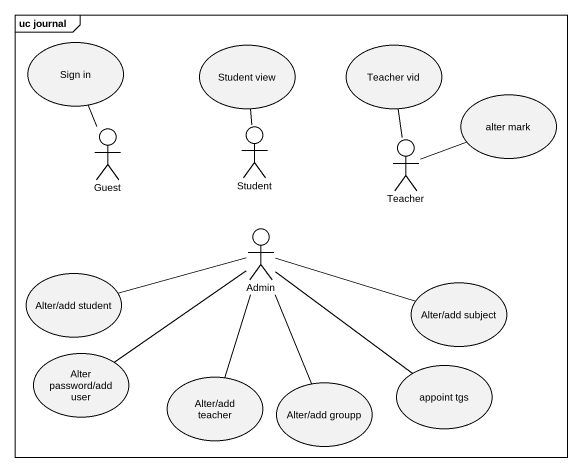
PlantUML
@startuml
mainframe uc journal
usecase "Sign in" as Sign_in
usecase "Student view" as Student_view
usecase "Teacher vid" as Teacher_vid
usecase "alter mark" as alter_mark
actor Guest
actor Student
actor Teacher
actor Admin
usecase "Alter/add student" as Alter_add_student
usecase "Alter/add subject" as Alter_add_subject
usecase "Alter password/add user" as Alter_password_add_user
usecase "Alter/add teacher" as Alter_add_teacher
usecase "Alter/add groupp" as Alter_add_groupp
usecase "appoint tgs" as appoint_tgs
Guest -up- Sign_in
Student -up- Student_view
Teacher -up- Teacher_vid
Teacher -right- alter_mark
Admin -left- Alter_add_student
Admin -right- Alter_add_subject
Admin -- Alter_password_add_user
Admin -- Alter_add_teacher
Admin -- Alter_add_groupp
Admin -- appoint_tgs
@enduml
